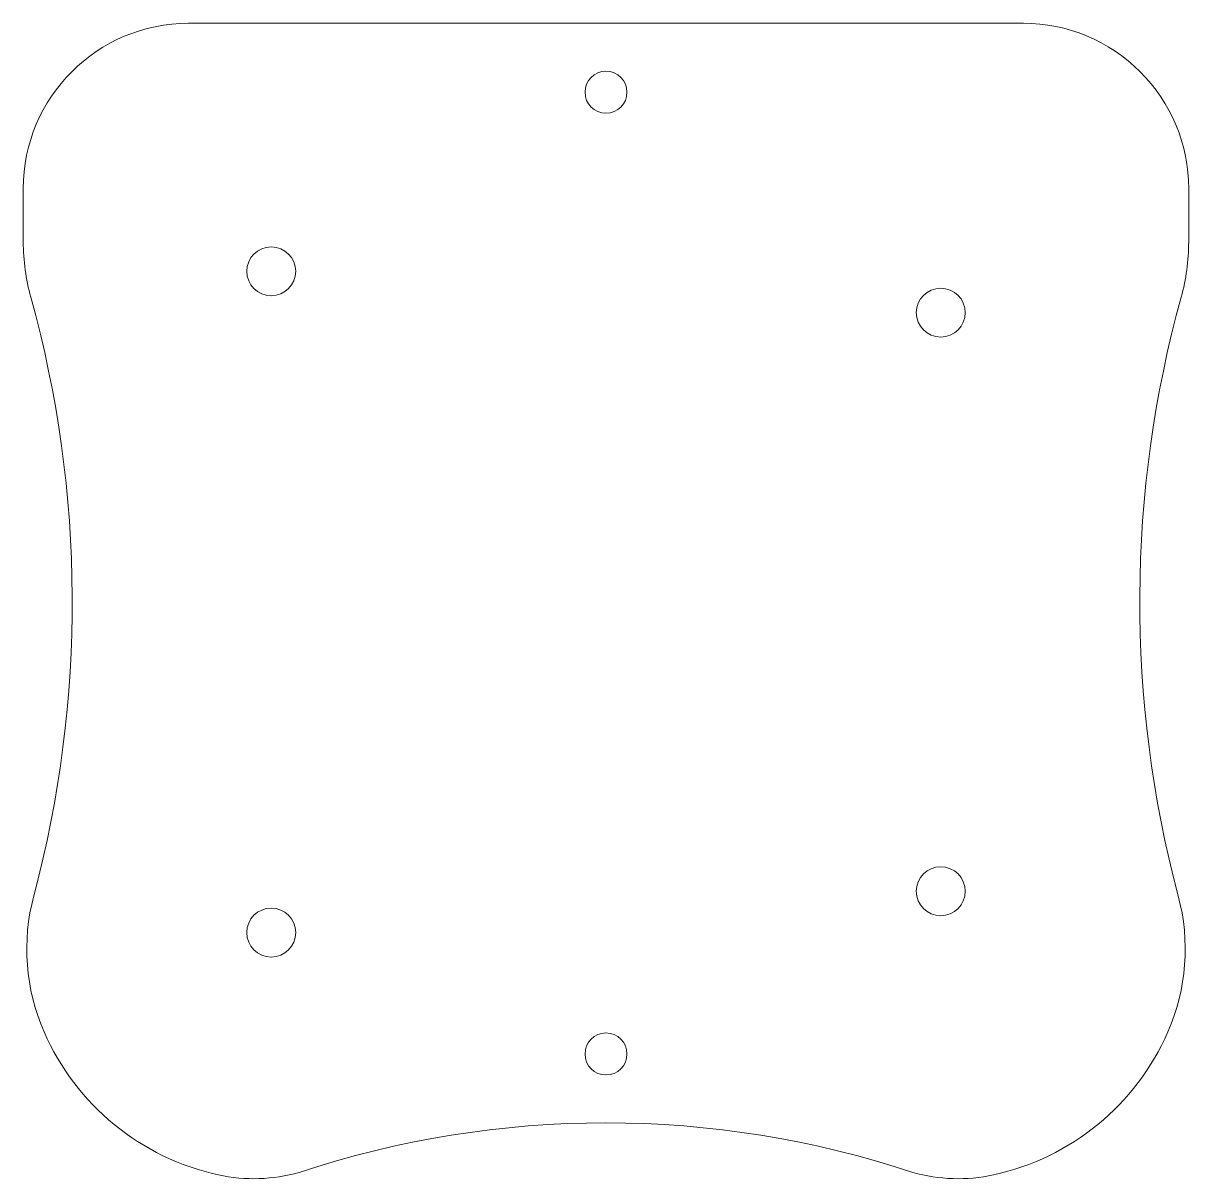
# Model space of a CAD drawing. Header units: millimetres. Extents: x 799.2 to 883.8, y 453.7 to 537.6.
import ezdxf

# ---------------------------------------------------------------- set-up
doc = ezdxf.new("R2010")
doc.units = ezdxf.units.MM

msp = doc.modelspace()

# ---------------------------------------------------------------- linework, layer by layer
at = {"color": 7, "linetype": 'Continuous', "lineweight": 15}
for p, q in [((811.204, 537.585), (871.804, 537.585)), ((799.204, 525.585), (799.204, 521.712)), ((883.804, 525.585), (883.804, 521.712))]:
    msp.add_line(p, q, dxfattribs=at)
for centre, radius in [((841.504, 532.585), 1.524), ((817.204, 519.585), 1.775), ((865.804, 516.585), 1.775), ((865.804, 474.585), 1.775), ((817.204, 471.585), 1.775), ((841.504, 462.773), 1.524)]:
    msp.add_circle(centre, radius, dxfattribs=at)
for centre, radius, start, end in [((811.204, 525.585), 12, 90, 180), ((871.804, 525.585), 12, 0, 90.00001), ((814.204, 521.712), 15, 180, 195.48825), ((868.804, 521.712), 15, 344.51175, 0), ((719.921, 495.585), 82.837, 345.07278, 15.48825), ((963.088, 495.585), 82.837, 164.51175, 194.92722), ((814.456, 470.383), 15, 165.07278, 203.61847), ((868.553, 470.383), 15, 336.38153, 14.92722), ((817.204, 471.585), 18, 203.61847, 257.73373), ((865.804, 471.585), 18, 282.26627, 336.38153), ((841.504, 386.83), 70.943, 71.69288, 108.30712), ((815.93, 465.722), 12, 257.73373, 285.9162), ((867.079, 465.722), 12, 254.0838, 282.26627)]:
    msp.add_arc(centre, radius, start, end, dxfattribs=at)

doc.saveas('drawing.dxf')
